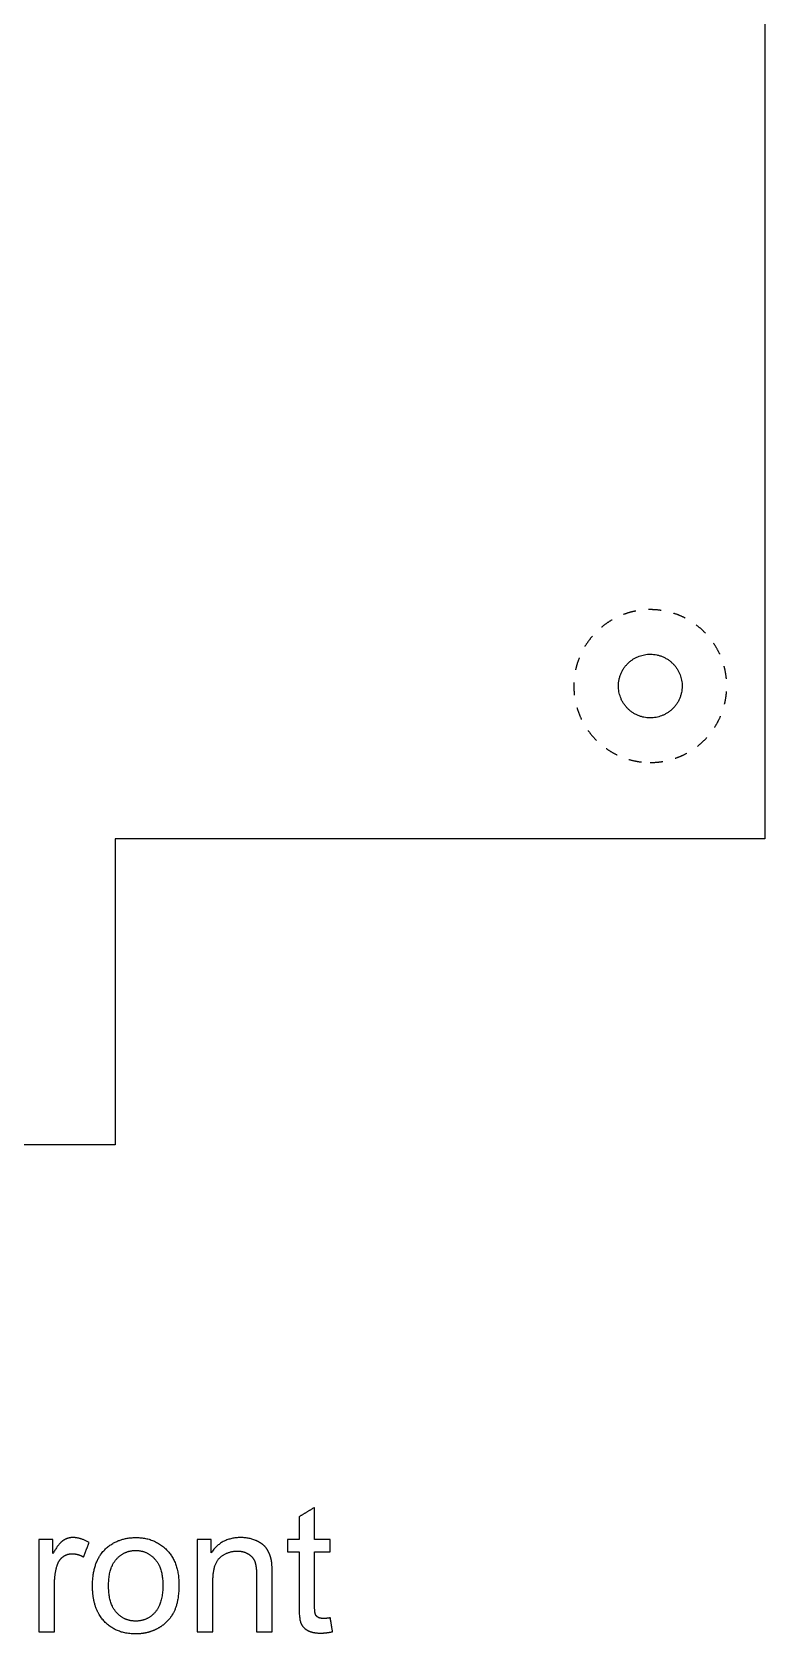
# Model space of a CAD drawing. Header units: millimetres. Extents: x -34 to 33, y -64 to 62.
# Drawn here: x 4.7 to 33.5, y -63.7 to -0.8 of the extents above; entities that cross this region are included whole.
import ezdxf

# ---------------------------------------------------------------- set-up
doc = ezdxf.new("R2010")
doc.units = ezdxf.units.MM
doc.header["$LTSCALE"] = 0.1
doc.linetypes.add('Dashed', pattern=[10, 5, -5])
doc.layers.add('dxf_release_for_jordan$PCB_v1_240711$back', color=18, linetype='Continuous', true_color=0x000000)
doc.layers.add('dxf_release_for_jordan$PCB_v1_240711$front', color=18, linetype='Continuous', true_color=0x000000)

msp = doc.modelspace()

# ---------------------------------------------------------------- linework, layer by layer
at = {"layer": 'dxf_release_for_jordan$PCB_v1_240711$back'}
for p, q in [((5.561, -59.95), (5.009, -59.95)), ((5.009, -59.95), (5.009, -63.57)), ((5.561, -60.499), (5.561, -59.95)), ((11.774, -59.95), (11.222, -59.95)), ((11.222, -59.95), (11.222, -63.57)), ((11.774, -60.465), (11.774, -59.95)), ((11.836, -63.57), (11.836, -61.593)), ((5.622, -63.57), (5.622, -61.675)), ((5.009, -63.57), (5.622, -63.57)), ((11.222, -63.57), (11.836, -63.57))]:
    msp.add_line(p, q, dxfattribs=at)
for points in [[(15.827, -58.686), (15.522, -58.87), (15.217, -59.054)], [(15.217, -59.054), (15.217, -59.502), (15.217, -59.95)], [(15.827, -59.95), (15.827, -59.318), (15.827, -58.686)], [(6.764, -60.635), (6.87, -60.351), (6.975, -60.066)], [(15.217, -59.95), (14.992, -59.95), (14.767, -59.95)], [(14.767, -59.95), (14.767, -60.189), (14.767, -60.427)], [(16.444, -59.95), (16.135, -59.95), (15.827, -59.95)], [(16.444, -60.427), (16.444, -60.189), (16.444, -59.95)], [(14.767, -60.427), (14.992, -60.427), (15.217, -60.427)], [(15.217, -60.427), (15.217, -61.469), (15.217, -62.51)], [(15.827, -62.544), (15.827, -61.486), (15.827, -60.427)], [(15.827, -60.427), (16.135, -60.427), (16.444, -60.427)], [(13.55, -61.368), (13.55, -62.469), (13.55, -63.57)], [(14.164, -63.57), (14.164, -62.457), (14.164, -61.344)], [(16.532, -63.563), (16.488, -63.292), (16.444, -63.021)], [(13.55, -63.57), (13.857, -63.57), (14.164, -63.57)]]:
    msp.add_open_spline(points, degree=2, dxfattribs=at)
for points, knots in [([(6.975, -60.066), (6.655, -59.868), (6.345, -59.868), (6.13, -59.868), (5.951, -59.991), (5.772, -60.114), (5.561, -60.499)], [-12, -12, -12, -11, -11, -10, -10, -9, -9, -9]), ([(7.112, -61.76), (7.112, -62.677), (7.58, -63.164), (8.049, -63.652), (8.809, -63.652), (9.283, -63.652), (9.683, -63.43), (10.084, -63.209), (10.293, -62.808), (10.503, -62.408), (10.503, -61.709), (10.503, -60.847), (10.029, -60.358), (9.556, -59.868), (8.809, -59.868), (8.138, -59.868), (7.671, -60.271), (7.112, -60.755), (7.112, -61.76)], [-9, -9, -9, -8, -8, -7, -7, -6, -6, -5, -5, -4, -4, -3, -3, -2, -2, -1, -1, 0, 0, 0]), ([(14.164, -61.344), (14.164, -60.918), (14.13, -60.748), (14.075, -60.485), (13.939, -60.295), (13.802, -60.104), (13.528, -59.986), (13.254, -59.868), (12.926, -59.868), (12.173, -59.868), (11.774, -60.465)], [-23, -23, -23, -22, -22, -21, -21, -20, -20, -19, -19, -18, -18, -18]), ([(5.622, -61.675), (5.622, -61.286), (5.725, -60.959), (5.793, -60.744), (5.953, -60.623), (6.113, -60.502), (6.314, -60.502), (6.539, -60.502), (6.764, -60.635)], [-17, -17, -17, -16, -16, -15, -15, -14, -14, -13, -13, -13]), ([(7.742, -61.76), (7.742, -62.455), (8.046, -62.801), (8.349, -63.147), (8.809, -63.147), (9.266, -63.147), (9.569, -62.8), (9.873, -62.452), (9.873, -61.74), (9.873, -61.068), (9.567, -60.722), (9.262, -60.376), (8.809, -60.376), (8.349, -60.376), (8.046, -60.721), (7.742, -61.065), (7.742, -61.76)], [0, 0, 0, 1, 1, 2, 2, 3, 3, 4, 4, 5, 5, 6, 6, 7, 7, 8, 8, 8]), ([(11.836, -61.593), (11.836, -60.898), (12.12, -60.649), (12.405, -60.4), (12.797, -60.4), (13.042, -60.4), (13.225, -60.511), (13.407, -60.622), (13.479, -60.807), (13.55, -60.993), (13.55, -61.368)], [-31, -31, -31, -30, -30, -29, -29, -28, -28, -27, -27, -26, -26, -26]), ([(15.217, -62.51), (15.217, -63.062), (15.292, -63.234), (15.367, -63.406), (15.551, -63.512), (15.735, -63.618), (16.069, -63.618), (16.273, -63.618), (16.532, -63.563)], [-5, -5, -5, -4, -4, -3, -3, -2, -2, -1, -1, -1]), ([(16.444, -63.021), (16.277, -63.045), (16.175, -63.045), (16.038, -63.045), (15.965, -63.001), (15.892, -62.956), (15.859, -62.881), (15.827, -62.806), (15.827, -62.544)], [-20, -20, -20, -19, -19, -18, -18, -17, -17, -16, -16, -16])]:
    msp.add_open_spline(points, degree=2, knots=knots, dxfattribs=at)
at = {"layer": 'dxf_release_for_jordan$PCB_v1_240711$front', "color": 96, "true_color": 0x007f00}
msp.add_lwpolyline([(33.5, 60.93), (33.5, -32.448), (8, -32.448), (8, -44.448), (-8, -44.448), (-8, -32.448), (-33.5, -32.448), (-33.5, 60.93)], close=True, dxfattribs=at)
at = {"layer": 'dxf_release_for_jordan$PCB_v1_240711$front', "color": 1, "linetype": 'Dashed', "true_color": 0xff0000}
msp.add_rational_spline([(29, -29.448), (26, -29.448), (26, -26.448), (26, -23.448), (29, -23.448), (32, -23.448), (32, -26.448), (32, -29.448), (29, -29.448)], [1, 0.707106781187, 1, 0.707106781187, 1, 0.707106781187, 1, 0.707106781187, 1], degree=2, knots=[0, 0, 0, 5.497787, 5.497787, 10.995574, 10.995574, 16.493361, 16.493361, 21.991149, 21.991149, 21.991149], dxfattribs=at)
at = {"layer": 'dxf_release_for_jordan$PCB_v1_240711$front', "color": 96, "true_color": 0x007f00}
msp.add_rational_spline([(30.204, -26.113), (29.87, -24.909), (28.665, -25.243), (27.461, -25.578), (27.796, -26.782), (28.13, -27.987), (29.335, -27.652), (30.539, -27.318), (30.204, -26.113)], [1, 0.707106781187, 1, 0.707106781187, 1, 0.707106781187, 1, 0.707106781187, 1], degree=2, knots=[0, 0, 0, 1.963495, 1.963495, 3.926991, 3.926991, 5.890486, 5.890486, 7.853982, 7.853982, 7.853982], dxfattribs=at)

doc.saveas('drawing.dxf')
